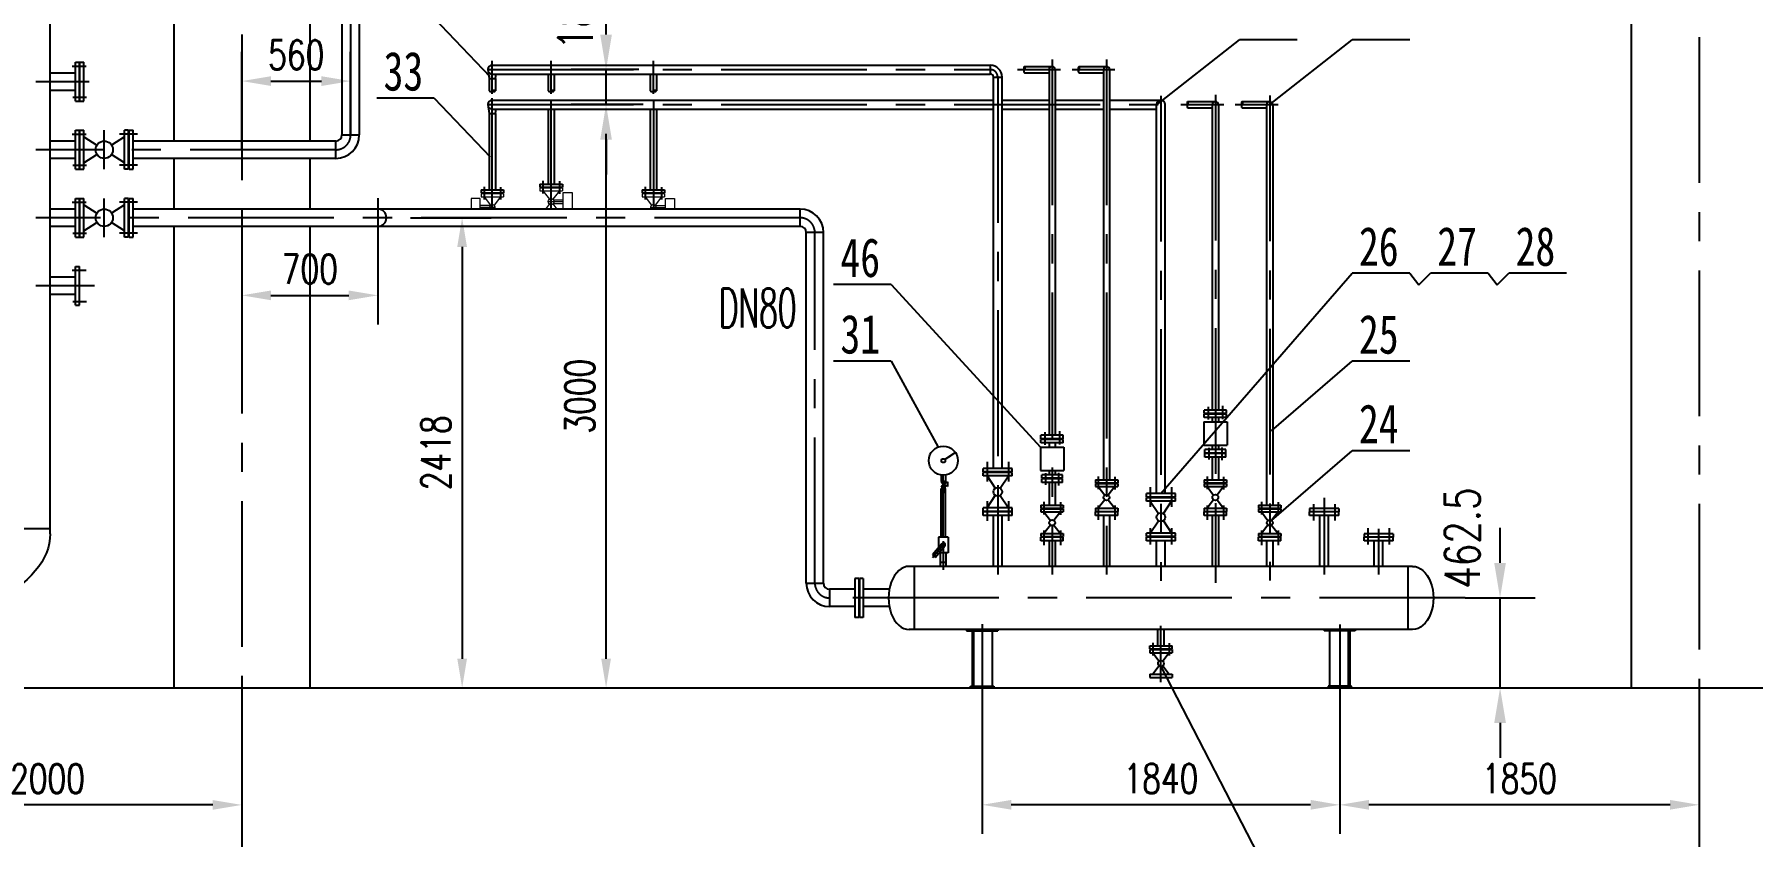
# Model space of a CAD drawing. Extents: x 20215 to 46016, y -49715 to -14074.
# Drawn here: x 27732 to 36575, y -44028 to -39902 of the extents above; entities that cross this region are included whole.
import ezdxf
from ezdxf.enums import TextEntityAlignment as Align

# ---------------------------------------------------------------- set-up
doc = ezdxf.new("R2010")
doc.units = 0
doc.header["$LTSCALE"] = 600
doc.header["$MEASUREMENT"] = 0
doc.header["$PDMODE"] = 32
doc.linetypes.add('ACAD_ISO04W100', pattern=[30, 24, -3, 0, -3])
doc.linetypes.add('CENTER', pattern=[2, 1.25, -0.25, 0.25, -0.25])
doc.layers.get('0').update_dxf_attribs({"linetype": 'CONTINUOUS'})
doc.layers.get('Defpoints').update_dxf_attribs({"linetype": 'CONTINUOUS'})
doc.layers.add('DIM', color=7, linetype='CONTINUOUS')
doc.layers.add('点划线', color=2, linetype='ACAD_ISO04W100', lineweight=18)
doc.layers.add('粗实线', color=1, linetype='CONTINUOUS', lineweight=30)
doc.styles.add('ACC', font='simplex', dxfattribs={"width": 0.75, "bigfont": 'hztxt'})
doc.styles.add('ST', font='txtx.shx', dxfattribs={"width": 0.7})
doc.styles.get("Standard").update_dxf_attribs({"font": '', "width": 0.75})
doc.styles.get('Standard').set_extended_font_data('FangSong_GB2312')
doc.dimstyles.new('STANDARD$0', dxfattribs={"dimtxt": 3.5, "dimasz": 3, "dimexe": 0.18, "dimexo": 0.0625, "dimgap": 0.09, "dimtad": 0, "dimdec": 4, "dimdsep": 46, "dimtxsty": 'ST', "dimcen": 0.09, "dimadec": 0, "dimazin": 0, "dimtfac": 1, "dimtdec": 3, "dimtofl": 0, "dimtmove": 2, "dimatfit": 3, "dimfxl": 1, "dimtvp": 1, "dimtolj": 1, "dimtzin": 0, "dimarcsym": 0})

# ---------------------------------------------------------------- blocks, each defined once
blk = doc.blocks.new('*D1')
at = {"layer": 'Defpoints', "color": 0}
for p in [(28800, -43263.3), (36300, -43263.3), (36300, -44463)]:
    blk.add_point(p, dxfattribs=at)
at = {"layer": 'DIM', "color": 0, "lineweight": -2}
for p, q in [((28800, -43263.3), (28800, -44613)), ((36300, -43263.3), (36300, -44613)), ((28950, -44463), (36150, -44463))]:
    blk.add_line(p, q, dxfattribs=at)
at = {"layer": 'DIM', "color": 0}
for points in [[(28950, -44438), (28950, -44488), (28800, -44463)], [(36150, -44438), (36150, -44488), (36300, -44463)]]:
    blk.add_solid(points, dxfattribs=at)
at = {"layer": 'DIM', "color": 0, "insert": (32550, -44328), "char_height": 150, "attachment_point": 5, "style": 'ACC'}
blk.add_mtext('\\A1;7500', dxfattribs=at)
blk = doc.blocks.new('*D2')
at = {"layer": 'Defpoints', "color": 0}
for p in [(26800, -42970.8), (28800, -43263.3), (26800, -43865.3)]:
    blk.add_point(p, dxfattribs=at)
at = {"layer": 'DIM', "color": 0, "lineweight": -2}
for p, q in [((26800, -42970.8), (26800, -44015.3)), ((28800, -43263.3), (28800, -44015.3)), ((28650, -43865.3), (26950, -43865.3))]:
    blk.add_line(p, q, dxfattribs=at)
at = {"layer": 'DIM', "color": 0}
for points in [[(26950, -43840.3), (26950, -43890.3), (26800, -43865.3)], [(28650, -43840.3), (28650, -43890.3), (28800, -43865.3)]]:
    blk.add_solid(points, dxfattribs=at)
at = {"layer": 'DIM', "color": 0, "insert": (27800, -43730.3), "char_height": 150, "attachment_point": 5, "style": 'ACC'}
blk.add_mtext('\\A1;2000', dxfattribs=at)
blk = doc.blocks.new('*D5')
at = {"layer": 'Defpoints', "color": 0}
for p in [(36300, -43263.3), (34450, -43338.7), (34450, -43864.9)]:
    blk.add_point(p, dxfattribs=at)
at = {"layer": 'DIM', "color": 0, "lineweight": -2}
for p, q in [((36300, -43263.3), (36300, -44014.9)), ((34450, -43338.7), (34450, -44014.9)), ((36150, -43864.9), (34600, -43864.9))]:
    blk.add_line(p, q, dxfattribs=at)
at = {"layer": 'DIM', "color": 0}
for points in [[(34600, -43839.9), (34600, -43889.9), (34450, -43864.9)], [(36150, -43839.9), (36150, -43889.9), (36300, -43864.9)]]:
    blk.add_solid(points, dxfattribs=at)
at = {"layer": 'DIM', "color": 0, "insert": (35375, -43729.9), "char_height": 150, "attachment_point": 5, "style": 'ACC'}
blk.add_mtext('\\A1;1850', dxfattribs=at)
blk = doc.blocks.new('*D6')
at = {"layer": 'Defpoints', "color": 0}
for p in [(29667.7, -40845.3), (29317.7, -43263.3), (29933.7, -43263.3)]:
    blk.add_point(p, dxfattribs=at)
at = {"layer": 'DIM', "color": 0, "lineweight": -2}
for p, q in [((29667.7, -40845.3), (30083.7, -40845.3)), ((29933.7, -40995.3), (29933.7, -43113.3)), ((29317.7, -43263.3), (30083.7, -43263.3))]:
    blk.add_line(p, q, dxfattribs=at)
at = {"layer": 'DIM', "color": 0}
for points in [[(29908.7, -40995.3), (29958.7, -40995.3), (29933.7, -40845.3)], [(29908.7, -43113.3), (29958.7, -43113.3), (29933.7, -43263.3)]]:
    blk.add_solid(points, dxfattribs=at)
at = {"layer": 'DIM', "color": 0, "insert": (29798.7, -42054.3), "char_height": 150, "attachment_point": 5, "rotation": 90, "style": 'ACC'}
blk.add_mtext('\\A1;2418', dxfattribs=at)
blk = doc.blocks.new('*D7')
at = {"layer": 'Defpoints', "color": 0}
for p in [(32610, -43341.6), (34450, -43338.7), (32610, -43864.9)]:
    blk.add_point(p, dxfattribs=at)
at = {"layer": 'DIM', "color": 0, "lineweight": -2}
for p, q in [((32610, -43341.6), (32610, -44014.9)), ((34450, -43338.7), (34450, -44014.9)), ((34300, -43864.9), (32760, -43864.9))]:
    blk.add_line(p, q, dxfattribs=at)
at = {"layer": 'DIM', "color": 0}
for points in [[(32760, -43839.9), (32760, -43889.9), (32610, -43864.9)], [(34300, -43839.9), (34300, -43889.9), (34450, -43864.9)]]:
    blk.add_solid(points, dxfattribs=at)
at = {"layer": 'DIM', "color": 0, "insert": (33530, -43729.9), "char_height": 150, "attachment_point": 5, "style": 'ACC'}
blk.add_mtext('\\A1;1840', dxfattribs=at)
blk = doc.blocks.new('*D11')
at = {"layer": 'Defpoints', "color": 0}
for p in [(30674.5, -40263.3), (30866.2, -40263.3), (29927.3, -43263.3)]:
    blk.add_point(p, dxfattribs=at)
at = {"layer": 'DIM', "color": 0, "lineweight": -2}
for p, q in [((30866.2, -40263.3), (30524.5, -40263.3)), ((30674.5, -43113.3), (30674.5, -40413.3)), ((29927.3, -43263.3), (30824.5, -43263.3))]:
    blk.add_line(p, q, dxfattribs=at)
at = {"layer": 'DIM', "color": 0}
for points in [[(30649.5, -40413.3), (30699.5, -40413.3), (30674.5, -40263.3)], [(30649.5, -43113.3), (30699.5, -43113.3), (30674.5, -43263.3)]]:
    blk.add_solid(points, dxfattribs=at)
at = {"layer": 'DIM', "color": 0, "insert": (30539.5, -41763.3), "char_height": 150, "attachment_point": 5, "rotation": 90, "style": 'ACC'}
blk.add_mtext('\\A1;3000', dxfattribs=at)
blk = doc.blocks.new('*D22')
at = {"layer": 'Defpoints', "color": 0}
for p in [(28800, -40889.8), (29500, -40963), (29500, -41244.4)]:
    blk.add_point(p, dxfattribs=at)
at = {"layer": 'DIM', "color": 0, "lineweight": -2}
for p, q in [((28800, -40889.8), (28800, -41394.4)), ((29500, -40963), (29500, -41394.4)), ((28950, -41244.4), (29350, -41244.4))]:
    blk.add_line(p, q, dxfattribs=at)
at = {"layer": 'DIM', "color": 0}
for points in [[(28950, -41219.4), (28950, -41269.4), (28800, -41244.4)], [(29350, -41219.4), (29350, -41269.4), (29500, -41244.4)]]:
    blk.add_solid(points, dxfattribs=at)
at = {"layer": 'DIM', "color": 0, "insert": (29150, -41109.4), "char_height": 150, "attachment_point": 5, "style": 'ACC'}
blk.add_mtext('\\A1;700', dxfattribs=at)
blk = doc.blocks.new('*D23')
at = {"layer": 'Defpoints', "color": 0}
for p in [(29360, -40142.3), (28800, -40495.3), (29360, -40419.3)]:
    blk.add_point(p, dxfattribs=at)
at = {"layer": 'DIM', "color": 0, "lineweight": -2}
for p, q in [((28800, -40495.3), (28800, -39992.3)), ((29360, -40419.3), (29360, -39992.3)), ((28950, -40142.3), (29210, -40142.3))]:
    blk.add_line(p, q, dxfattribs=at)
at = {"layer": 'DIM', "color": 0}
for points in [[(28950, -40117.3), (28950, -40167.3), (28800, -40142.3)], [(29210, -40117.3), (29210, -40167.3), (29360, -40142.3)]]:
    blk.add_solid(points, dxfattribs=at)
at = {"layer": 'DIM', "color": 0, "insert": (29080, -40007.3), "char_height": 150, "attachment_point": 5, "style": 'ACC'}
blk.add_mtext('\\A1;560', dxfattribs=at)

msp = doc.modelspace()

# ---------------------------------------------------------------- linework, layer by layer
at = {"lineweight": -2}
for p, q in [((29315.53458, -36253.32612), (29315.53458, -40419.32612)), ((29404.53458, -36253.32612), (29404.53458, -40419.32612)), ((27944.03458, -40245.32612), (27944.03458, -40045.32612)), ((27944.03458, -40045.32612), (27964.03458, -40045.32612)), ((27967.03458, -40045.32612), (27987.03458, -40045.32612)), ((27967.03458, -40245.32612), (27967.03458, -40045.32612)), ((27987.03458, -40245.32612), (27987.03458, -40045.32612)), ((30066.45738, -40083.32612), (30072.95738, -40128.32612)), ((30072.95738, -40128.32612), (30072.95738, -40193.19034)), ((30072.95738, -40128.32612), (30104.95738, -40128.32612)), ((30088.95738, -40060.82612), (32652.03458, -40060.82612)), ((30088.95738, -40105.82612), (32652.03458, -40105.82612)), ((30104.95738, -40128.32612), (30108.20738, -40105.82612)), ((30104.95738, -40128.32612), (30104.95738, -40193.19034)), ((30375.95738, -40105.82612), (30375.95738, -40193.19034)), ((30407.95738, -40105.82612), (30407.95738, -40193.19034)), ((30901.95738, -40105.82612), (30901.95738, -40193.19034)), ((30933.95738, -40105.82612), (30933.95738, -40193.19034)), ((32652.03458, -40060.82612), (32652.03458, -40105.82612)), ((32667.53458, -40121.32612), (32712.53458, -40121.32612)), ((32827.46857, -40067.32612), (32970.03458, -40067.32612)), ((32827.46857, -40099.32612), (32954.03458, -40099.32612)), ((33107.46857, -40067.32612), (33250.03458, -40067.32612)), ((33107.46857, -40099.32612), (33234.03458, -40099.32612)), ((27944.03458, -40245.32612), (27964.03458, -40245.32612)), ((27967.03458, -40245.32612), (27987.03458, -40245.32612)), ((30066.45738, -40263.32612), (30072.95738, -40308.32612)), ((30072.95738, -40308.32612), (30104.95738, -40308.32612)), ((30072.95738, -40308.32612), (30072.95738, -40701.82612)), ((30088.95738, -40240.82612), (32667.53458, -40240.82612)), ((30088.95738, -40285.82612), (32667.53458, -40285.82612)), ((30104.95738, -40308.32612), (30108.20738, -40285.82612)), ((30104.95738, -40308.32612), (30104.95738, -40701.82612)), ((30375.95738, -40285.82612), (30375.95738, -40671.82612)), ((30407.95738, -40285.82612), (30407.95738, -40671.82612)), ((30901.95738, -40285.82612), (30901.95738, -40701.82612)), ((30933.95738, -40285.82612), (30933.95738, -40701.82612)), ((32712.53458, -40240.82612), (32954.03458, -40240.82612)), ((32712.53458, -40285.82612), (32954.03458, -40285.82612)), ((32986.03458, -40240.82612), (33234.03458, -40240.82612)), ((32986.03458, -40285.82612), (33234.03458, -40285.82612)), ((33266.03458, -40240.82612), (33530.03458, -40240.82612)), ((33266.03458, -40285.82612), (33507.53458, -40285.82612)), ((33667.46857, -40247.32612), (33810.03458, -40247.32612)), ((33667.46857, -40279.32612), (33794.03458, -40279.32612)), ((33947.46857, -40247.32612), (34090.03458, -40247.32612)), ((33947.46857, -40279.32612), (34074.03458, -40279.32612)), ((27944.03458, -40395.32612), (27964.03458, -40395.32612)), ((27944.03458, -40595.32612), (27944.03458, -40395.32612)), ((27967.03458, -40595.32612), (27967.03458, -40395.32612)), ((27967.03458, -40395.32612), (27987.03458, -40395.32612)), ((27987.03458, -40595.32612), (27987.03458, -40395.32612)), ((28217.03458, -40395.32612), (28197.03458, -40395.32612)), ((28197.03458, -40595.32612), (28197.03458, -40395.32612)), ((28217.03458, -40595.32612), (28217.03458, -40395.32612)), ((28220.03458, -40595.32612), (28220.03458, -40395.32612)), ((28220.03458, -40395.32612), (28240.03458, -40395.32612)), ((28240.03458, -40595.32612), (28240.03458, -40395.32612)), ((27987.03458, -40428.12612), (28054.5535, -40471.33823)), ((28197.03458, -40428.12612), (28129.51566, -40471.33823)), ((29284.03458, -40539.82612), (29284.03458, -40450.82612)), ((29315.53458, -40419.32612), (29404.53458, -40419.32612)), ((27987.03458, -40562.52612), (28054.5535, -40519.31401)), ((28197.03458, -40562.52612), (28129.51566, -40519.31401)), ((27944.03458, -40595.32612), (27964.03458, -40595.32612)), ((27967.03458, -40595.32612), (27987.03458, -40595.32612)), ((28217.03458, -40595.32612), (28197.03458, -40595.32612)), ((28220.03458, -40595.32612), (28240.03458, -40595.32612)), ((30334.45738, -40671.82612), (30334.45738, -40687.82612)), ((30334.45738, -40671.82612), (30449.45738, -40671.82612)), ((30449.45738, -40671.82612), (30449.45738, -40687.82612)), ((27944.03458, -40945.32612), (27944.03458, -40745.32612)), ((27944.03458, -40745.32612), (27964.03458, -40745.32612)), ((27967.03458, -40745.32612), (27987.03458, -40745.32612)), ((27967.03458, -40945.32612), (27967.03458, -40745.32612)), ((27987.03458, -40945.32612), (27987.03458, -40745.32612)), ((28197.03458, -40945.32612), (28197.03458, -40745.32612)), ((28217.03458, -40745.32612), (28197.03458, -40745.32612)), ((28217.03458, -40945.32612), (28217.03458, -40745.32612)), ((28220.03458, -40745.32612), (28240.03458, -40745.32612)), ((28220.03458, -40945.32612), (28220.03458, -40745.32612)), ((28240.03458, -40945.32612), (28240.03458, -40745.32612)), ((30031.45738, -40701.82612), (30146.45738, -40701.82612)), ((30031.45738, -40701.82612), (30031.45738, -40717.82612)), ((30031.45738, -40717.82612), (30146.45738, -40717.82612)), ((30146.45738, -40701.82612), (30146.45738, -40717.82612)), ((30334.45738, -40687.82612), (30449.45738, -40687.82612)), ((30860.45738, -40701.82612), (30975.45738, -40701.82612)), ((30860.45738, -40701.82612), (30860.45738, -40717.82612)), ((30860.45738, -40717.82612), (30975.45738, -40717.82612)), ((30975.45738, -40701.82612), (30975.45738, -40717.82612)), ((27987.03458, -40778.12612), (28054.5535, -40821.33823)), ((28197.03458, -40778.12612), (28129.51566, -40821.33823)), ((31673.03458, -40889.82612), (31673.03458, -40800.82612)), ((27987.03458, -40912.52612), (28054.5535, -40869.31401)), ((28197.03458, -40912.52612), (28129.51566, -40869.31401)), ((31704.53458, -42724.82612), (31704.53458, -40921.32612)), ((31793.53458, -40921.32612), (31704.53458, -40921.32612)), ((31793.53458, -42724.82612), (31793.53458, -40921.32612)), ((27944.03458, -40945.32612), (27964.03458, -40945.32612)), ((27967.03458, -40945.32612), (27987.03458, -40945.32612)), ((28217.03458, -40945.32612), (28197.03458, -40945.32612)), ((28220.03458, -40945.32612), (28240.03458, -40945.32612)), ((27944.03458, -41295.32612), (27944.03458, -41095.32612)), ((27944.03458, -41095.32612), (27964.03458, -41095.32612)), ((27944.03458, -41295.32612), (27964.03458, -41295.32612)), ((33192.53458, -42193.32612), (33307.53458, -42193.32612)), ((33192.53458, -42193.32612), (33192.53458, -42209.32612)), ((33192.53458, -42209.32612), (33307.53458, -42209.32612)), ((33192.53458, -42212.32612), (33307.53458, -42212.32612)), ((33192.53458, -42212.32612), (33192.53458, -42228.32612)), ((33192.53458, -42212.32612), (33307.53458, -42212.32612)), ((33192.53458, -42228.32612), (33307.53458, -42228.32612)), ((33207.53458, -42228.32612), (33240.90302, -42271.90138)), ((33292.53458, -42228.32612), (33259.16614, -42271.90138)), ((33307.53458, -42193.32612), (33307.53458, -42209.32612)), ((33307.53458, -42212.32612), (33307.53458, -42228.32612)), ((33752.53458, -42193.32612), (33867.53458, -42193.32612)), ((33752.53458, -42193.32612), (33752.53458, -42209.32612)), ((33752.53458, -42209.32612), (33867.53458, -42209.32612)), ((33752.53458, -42212.32612), (33867.53458, -42212.32612)), ((33752.53458, -42212.32612), (33752.53458, -42228.32612)), ((33752.53458, -42212.32612), (33867.53458, -42212.32612)), ((33752.53458, -42228.32612), (33867.53458, -42228.32612)), ((33767.53458, -42228.32612), (33800.90302, -42271.90138)), ((33852.53458, -42228.32612), (33819.16614, -42271.90138)), ((33867.53458, -42193.32612), (33867.53458, -42209.32612)), ((33867.53458, -42212.32612), (33867.53458, -42228.32612)), ((32912.53458, -42323.32612), (32912.53458, -42339.32612)), ((32912.53458, -42323.32612), (33027.53458, -42323.32612)), ((32912.53458, -42339.32612), (33027.53458, -42339.32612)), ((32912.53458, -42342.32612), (33027.53458, -42342.32612)), ((32912.53458, -42342.32612), (32912.53458, -42358.32612)), ((32912.53458, -42342.32612), (33027.53458, -42342.32612)), ((33027.53458, -42323.32612), (33027.53458, -42339.32612)), ((33027.53458, -42342.32612), (33027.53458, -42358.32612)), ((33192.53458, -42339.32612), (33192.53458, -42355.32612)), ((33192.53458, -42339.32612), (33307.53458, -42339.32612)), ((33192.53458, -42355.32612), (33307.53458, -42355.32612)), ((33240.90302, -42295.75086), (33207.53458, -42339.32612)), ((33259.16614, -42295.75086), (33292.53458, -42339.32612)), ((33307.53458, -42339.32612), (33307.53458, -42355.32612)), ((33752.53458, -42339.32612), (33752.53458, -42355.32612)), ((33752.53458, -42339.32612), (33867.53458, -42339.32612)), ((33752.53458, -42355.32612), (33867.53458, -42355.32612)), ((33800.90302, -42295.75086), (33767.53458, -42339.32612)), ((33819.16614, -42295.75086), (33852.53458, -42339.32612)), ((33867.53458, -42339.32612), (33867.53458, -42355.32612)), ((34032.53458, -42323.32612), (34032.53458, -42339.32612)), ((34032.53458, -42323.32612), (34147.53458, -42323.32612)), ((34032.53458, -42339.32612), (34147.53458, -42339.32612)), ((34032.53458, -42342.32612), (34147.53458, -42342.32612)), ((34032.53458, -42342.32612), (34032.53458, -42358.32612)), ((34032.53458, -42342.32612), (34147.53458, -42342.32612)), ((34147.53458, -42323.32612), (34147.53458, -42339.32612)), ((34147.53458, -42342.32612), (34147.53458, -42358.32612)), ((32912.53458, -42358.32612), (33027.53458, -42358.32612)), ((32927.53458, -42358.32612), (32960.90302, -42401.90138)), ((32960.90302, -42425.75086), (32927.53458, -42469.32612)), ((33012.53458, -42358.32612), (32979.16614, -42401.90138)), ((32979.16614, -42425.75086), (33012.53458, -42469.32612)), ((34032.53458, -42358.32612), (34147.53458, -42358.32612)), ((34047.53458, -42358.32612), (34080.90302, -42401.90138)), ((34080.90302, -42425.75086), (34047.53458, -42469.32612)), ((34132.53458, -42358.32612), (34099.16614, -42401.90138)), ((34099.16614, -42425.75086), (34132.53458, -42469.32612)), ((32912.53458, -42469.32612), (33027.53458, -42469.32612)), ((32912.53458, -42469.32612), (32912.53458, -42485.32612)), ((32912.53458, -42485.32612), (33027.53458, -42485.32612)), ((33027.53458, -42469.32612), (33027.53458, -42485.32612)), ((34032.53458, -42469.32612), (34147.53458, -42469.32612)), ((34032.53458, -42469.32612), (34032.53458, -42485.32612)), ((34032.53458, -42485.32612), (34147.53458, -42485.32612)), ((34147.53458, -42469.32612), (34147.53458, -42485.32612)), ((31704.53458, -42724.82612), (31793.53458, -42724.82612)), ((31825.03458, -42756.32612), (31825.03458, -42845.32612)), ((33472.53458, -43063.32612), (33472.53458, -43047.32612)), ((33472.53458, -43047.32612), (33587.53458, -43047.32612)), ((33472.53458, -43063.32612), (33587.53458, -43063.32612)), ((33587.53458, -43063.32612), (33587.53458, -43047.32612)), ((33472.53458, -43066.32612), (33587.53458, -43066.32612)), ((33472.53458, -43066.32612), (33472.53458, -43082.32612)), ((33472.53458, -43066.32612), (33587.53458, -43066.32612)), ((33472.53458, -43082.32612), (33587.53458, -43082.32612)), ((33487.53458, -43082.32612), (33520.90302, -43125.90138)), ((33520.90302, -43149.75086), (33487.53458, -43193.32612)), ((33572.53458, -43082.32612), (33539.16614, -43125.90138)), ((33539.16614, -43149.75086), (33572.53458, -43193.32612)), ((33587.53458, -43066.32612), (33587.53458, -43082.32612)), ((33472.53458, -43193.32612), (33472.53458, -43209.32612)), ((33472.53458, -43193.32612), (33587.53458, -43193.32612)), ((33472.53458, -43209.32612), (33587.53458, -43209.32612)), ((33587.53458, -43193.32612), (33587.53458, -43209.32612))]:
    msp.add_line(p, q, dxfattribs=at)
for centre, radius in [((28092.03458, -40495.32612), 44.5), ((28092.03458, -40845.32612), 44.5), ((33250.03458, -42283.82612), 15.01948), ((33810.03458, -42283.82612), 15.01948), ((32970.03458, -42413.82612), 15.01948), ((34090.03458, -42413.82612), 15.01948), ((33530.03458, -43137.82612), 15.01948)]:
    msp.add_circle(centre, radius, dxfattribs=at)
for centre, radius, start, end in [((30088.95738, -40083.32612), 22.5, 90, 270), ((32652.03458, -40121.32612), 60.5, 0, 90), ((32652.03458, -40121.32612), 15.5, 0, 90), ((32835.46857, -40075.32612), 11.31371, 135, 225), ((32835.46857, -40091.32612), 11.31371, 135, 225), ((32819.46857, -40075.32612), 11.31371, 315, 45), ((32970.03458, -40083.32612), 16, 0, 180), ((33115.46857, -40075.32612), 11.31371, 135, 225), ((33115.46857, -40091.32612), 11.31371, 135, 225), ((33099.46857, -40075.32612), 11.31371, 315, 45), ((33250.03458, -40083.32612), 16, 0, 180), ((33250.03458, -40083.32612), 16, 0, 180), ((30080.95738, -40185.19034), 11.31371, 225, 315), ((30096.95738, -40201.19034), 11.31371, 45, 135), ((30096.95738, -40185.19034), 11.31371, 225, 315), ((30383.95738, -40185.19034), 11.31371, 225, 315), ((30399.95738, -40201.19034), 11.31371, 45, 135), ((30399.95738, -40185.19034), 11.31371, 225, 315), ((30909.95738, -40185.19034), 11.31371, 225, 315), ((30925.95738, -40201.19034), 11.31371, 45, 135), ((30925.95738, -40185.19034), 11.31371, 225, 315), ((30088.95738, -40263.32612), 22.5, 90, 270), ((33675.46857, -40255.32612), 11.31371, 135, 225), ((33675.46857, -40271.32612), 11.31371, 135, 225), ((33659.46857, -40255.32612), 11.31371, 315, 45), ((33810.03458, -40263.32612), 16, 0, 180), ((33955.46857, -40255.32612), 11.31371, 135, 225), ((33955.46857, -40271.32612), 11.31371, 135, 225), ((33939.46857, -40255.32612), 11.31371, 315, 45), ((34090.03458, -40263.32612), 16, 0, 180), ((34090.03458, -40263.32612), 16, 0, 180), ((29284.03458, -40419.32612), 31.5, 270, 0), ((29284.03458, -40419.32612), 120.5, 270, 0), ((31673.03458, -40921.32612), 120.5, 0, 90), ((31825.03458, -42724.82612), 120.5, 180, 270), ((31825.03458, -42724.82612), 31.5, 180, 270)]:
    msp.add_arc(centre, radius, start, end, dxfattribs=at)
at = {"layer": 'DIM', "color": 4}
for p, q in [((28450.03458, -21902.27541), (28450.03458, -40450.82612)), ((29150.03458, -21902.27541), (29150.03458, -40450.82612)), ((35950.03458, -21916.27541), (35950.03458, -43263.32612)), ((28450.03458, -40539.82612), (28450.03458, -40800.82612)), ((29150.03458, -40539.82612), (29150.03458, -40800.82612)), ((28450.03458, -40889.82612), (28450.03458, -43263.32612)), ((29150.03458, -40889.82612), (29150.03458, -43263.32612)), ((20950.03458, -43263.32612), (45336.03458, -43263.32612))]:
    msp.add_line(p, q, dxfattribs=at)
at = {"layer": 'DIM', "color": 2, "linetype": 'CENTER'}
for p, q in [((28800.03458, -21902.27541), (28800.03458, -44763.32612)), ((36300.03458, -21916.27541), (36300.03458, -44763.32612)), ((29360.03458, -36224.82612), (29360.03458, -40419.32612)), ((30917.95738, -40247.32612), (30917.95738, -40800.82612)), ((28092.03458, -40595.32612), (28092.03458, -40395.32612)), ((29284.03458, -40495.32612), (27739.39952, -40495.32612)), ((28263.18635, -40415.32612), (28170.47456, -40415.32612)), ((28263.18635, -40575.32612), (28170.47456, -40575.32612)), ((30349.45738, -40655.45907), (30349.45738, -40720.54788)), ((30434.45738, -40657.12809), (30434.45738, -40721.38229)), ((28092.03458, -40945.32612), (28092.03458, -40745.32612)), ((29500.03458, -40745.24806), (29500.03458, -40963.01114)), ((30046.45738, -40685.45907), (30046.45738, -40750.54789)), ((30131.45738, -40687.12809), (30131.45738, -40751.38229)), ((30875.45738, -40685.45907), (30875.45738, -40750.54788)), ((30960.45738, -40687.12809), (30960.45738, -40751.38229)), ((31673.03458, -40845.32612), (27739.39952, -40845.32612)), ((28263.18635, -40765.32612), (28170.47456, -40765.32612)), ((28263.18635, -40925.32612), (28170.47456, -40925.32612)), ((33207.53458, -42176.95907), (33207.53458, -42242.04788)), ((33292.53458, -42178.62809), (33292.53458, -42242.88229)), ((33767.53458, -42176.95907), (33767.53458, -42242.04788)), ((33852.53458, -42178.62809), (33852.53458, -42242.88229)), ((32927.53458, -42306.95907), (32927.53458, -42372.04788)), ((33012.53458, -42308.62809), (33012.53458, -42372.88229)), ((34047.53458, -42306.95907), (34047.53458, -42372.04788)), ((34132.53458, -42308.62809), (34132.53458, -42372.88229)), ((33487.53458, -43030.95907), (33487.53458, -43096.04788)), ((33572.53458, -43032.62809), (33572.53458, -43096.88229))]:
    msp.add_line(p, q, dxfattribs=at)
at = {"layer": 'DIM'}
for p, q in [((30674.50057, -39903.32612), (30674.50057, -39723.32612)), ((29787.55618, -39816.22851), (30075.54878, -40119.1688)), ((33510.83929, -40263.32612), (33934.36828, -39929.6438)), ((34231.00961, -39929.6438), (33934.36828, -39929.6438)), ((34090.03458, -40263.32612), (34513.56358, -39929.6438)), ((34810.2049, -39929.6438), (34513.56358, -39929.6438)), ((30843.71762, -40083.32612), (30494.50057, -40083.32612)), ((30674.50057, -40263.32612), (30674.50057, -40083.32612)), ((29790.62098, -40229.66768), (29493.97965, -40229.66768)), ((29790.62098, -40229.66768), (30078.61358, -40532.60797)), ((30850.21762, -40263.32612), (30494.50057, -40263.32612)), ((30674.50057, -40443.32612), (30674.50057, -40623.32612)), ((32141.69699, -41188.54127), (31845.05566, -41188.54127)), ((32141.69699, -41188.54127), (32910.03458, -42025.32612)), ((33530.03458, -42264.32612), (34513.56358, -41131.00898)), ((34810.2049, -41131.00898), (34513.56358, -41131.00898)), ((34810.2049, -41131.00898), (34856.49148, -41190.95601)), ((34856.49148, -41190.95601), (34916.61263, -41131.00898)), ((35213.25396, -41131.00898), (34916.61263, -41131.00898)), ((35213.25396, -41131.00898), (35259.54054, -41190.95601)), ((35259.54054, -41190.95601), (35319.66169, -41131.00898)), ((35616.30302, -41131.00898), (35319.66169, -41131.00898)), ((32141.69699, -41582.40097), (31845.05566, -41582.40097)), ((32141.69699, -41582.40097), (32383.14732, -42024.56216)), ((34099.16614, -41941.68442), (34513.56358, -41583.15194)), ((34810.2049, -41583.15194), (34513.56358, -41583.15194)), ((34099.16614, -42401.90138), (34513.56358, -42043.3689)), ((34810.2049, -42043.3689), (34513.56358, -42043.3689)), ((35275.25766, -42620.82612), (35275.25766, -42440.82612)), ((33530.03458, -42680.47493), (33530.03458, -42713.18654)), ((33810.03458, -42680.47493), (33810.03458, -42722.62445)), ((34090.03458, -42680.47493), (34090.03458, -42710.83553)), ((35095.24892, -42800.82612), (35455.25766, -42800.82612)), ((35275.25766, -43263.32612), (35275.25766, -42800.82612)), ((33530.03458, -43152.8456), (34110.51452, -44278.14438)), ((28800.03458, -43263.32612), (28800.03458, -44643.02273)), ((34510.03458, -43263.32612), (35455.25766, -43263.32612)), ((36300.03458, -43263.32612), (36300.03458, -44643.02273)), ((35275.25766, -43443.32612), (35275.25766, -43623.32612)), ((34270.03458, -43864.90835), (32790.03458, -43864.90835))]:
    msp.add_line(p, q, dxfattribs=at)
at = {"layer": 'DIM', "color": 2, "linetype": 'CENTER', "lineweight": -2}
for p, q in [((30088.95738, -40207.93052), (30088.95738, -40037.96139)), ((30391.95738, -40207.93052), (30391.95738, -40037.96139)), ((30917.95738, -40207.93052), (30917.95738, -40037.96139)), ((32970.03458, -40030.34758), (32970.03458, -42680.47493)), ((33250.03458, -40030.34758), (33250.03458, -42680.47493)), ((27927.50985, -40065.32612), (27998.20239, -40065.32612)), ((30066.45738, -40083.32612), (32652.03458, -40083.32612)), ((32690.03458, -40121.32612), (32690.03458, -42680.47493)), ((32792.33783, -40083.32612), (33012.94931, -40083.32612)), ((33072.33783, -40083.32612), (33292.94931, -40083.32612)), ((27930.33753, -40225.32612), (28001.03006, -40225.32612)), ((30088.95738, -40800.82612), (30088.95738, -40230.8897)), ((33530.03458, -40217.56638), (33530.03458, -42680.47493)), ((33810.03458, -40212.52935), (33810.03458, -42680.47493)), ((34090.03458, -40215.86243), (34090.03458, -42680.47493)), ((30066.45738, -40263.32612), (33570.68134, -40263.32612)), ((30391.95738, -40800.82612), (30391.95738, -40247.32612)), ((33632.33783, -40263.32612), (33852.94931, -40263.32612)), ((33912.33783, -40263.32612), (34132.94931, -40263.32612)), ((27927.50985, -40415.32612), (27998.20239, -40415.32612)), ((27930.33753, -40575.32612), (28001.03006, -40575.32612)), ((27927.50985, -40765.32612), (27998.20239, -40765.32612)), ((27930.33753, -40925.32612), (28001.03006, -40925.32612)), ((31749.03458, -42724.82612), (31749.03458, -40921.32612)), ((27927.50985, -41115.32612), (27998.20239, -41115.32612)), ((27930.33753, -41275.32612), (28001.03006, -41275.32612)), ((33772.53458, -41817.49124), (33772.53458, -41883.37564)), ((33847.53458, -41813.22758), (33847.53458, -41881.59865)), ((32932.53458, -41947.49124), (32932.53458, -42013.37564)), ((33007.53458, -41943.22758), (33007.53458, -42011.59865)), ((33776.30011, -42029.0898), (33776.30011, -42088.94358)), ((33843.46606, -42026.42426), (33843.46606, -42091.78604)), ((32410.03458, -42488.32612), (32410.03458, -42169.57551)), ((32635.03458, -42100.22726), (32635.03458, -42201.8636)), ((32745.03458, -42100.22726), (32745.03458, -42201.8636)), ((32936.30011, -42159.0898), (32936.30011, -42218.94358)), ((33003.46606, -42156.42426), (33003.46606, -42221.78604)), ((33475.03458, -42230.22726), (33475.03458, -42331.8636)), ((33585.03458, -42230.22726), (33585.03458, -42331.8636)), ((32635.03458, -42303.22726), (32635.03458, -42404.8636)), ((32745.03458, -42303.22726), (32745.03458, -42404.8636)), ((33207.53458, -42324.62985), (33207.53458, -42398.63134)), ((33292.53458, -42324.62985), (33292.53458, -42398.63134)), ((33767.53458, -42324.62985), (33767.53458, -42398.63134)), ((33852.53458, -42324.62985), (33852.53458, -42398.63134)), ((34315.03458, -42318.36492), (34315.03458, -42401.81217)), ((34370.03458, -42285.90027), (34370.03458, -42680.47493)), ((34425.03458, -42318.36492), (34425.03458, -42401.81217)), ((33475.03458, -42441.62257), (33475.03458, -42525.06982)), ((33585.03458, -42441.62257), (33585.03458, -42525.06982)), ((34595.03458, -42441.62257), (34595.03458, -42525.06982)), ((34705.03458, -42441.62257), (34705.03458, -42525.06982)), ((32419.67639, -42516.83545), (32354.81219, -42594.1376)), ((32410.03458, -42508.32612), (32410.03458, -42656.53272)), ((32927.53458, -42454.62985), (32927.53458, -42528.63134)), ((33012.53458, -42454.62985), (33012.53458, -42528.63134)), ((34047.53458, -42454.62985), (34047.53458, -42528.63134)), ((34132.53458, -42454.62985), (34132.53458, -42528.63134)), ((34650.03458, -42445.9617), (34650.03458, -42680.47493)), ((35095.24892, -42800.82612), (31825.03458, -42800.82612)), ((32610.03458, -42936.32143), (32610.03458, -43341.60986)), ((33530.03458, -43233.71157), (33530.03458, -42945.11952)), ((34450.03458, -42937.1638), (34450.03458, -43338.73165))]:
    msp.add_line(p, q, dxfattribs=at)
at = {"layer": 'DIM', "lineweight": 15}
for p, q in [((30027.14253, -40745.84517), (29980.9955, -40745.84517)), ((29980.9955, -40745.84517), (29980.9955, -40800.82612)), ((30027.14253, -40800.82612), (30027.14253, -40745.84517)), ((30031.45738, -40720.82612), (30146.45738, -40720.82612)), ((30031.45738, -40720.82612), (30031.45738, -40736.82612)), ((30031.45738, -40720.82612), (30146.45738, -40720.82612)), ((30031.45738, -40736.82612), (30146.45738, -40736.82612)), ((30046.45738, -40736.82612), (30079.82582, -40780.40138)), ((30131.45738, -40736.82612), (30098.08894, -40780.40138)), ((30146.45738, -40720.82612), (30146.45738, -40736.82612)), ((30334.45738, -40690.82612), (30449.45738, -40690.82612)), ((30334.45738, -40690.82612), (30334.45738, -40706.82612)), ((30334.45738, -40690.82612), (30449.45738, -40690.82612)), ((30334.45738, -40706.82612), (30449.45738, -40706.82612)), ((30349.45738, -40706.82612), (30382.82582, -40750.40138)), ((30376.9379, -40762.32612), (30453.77223, -40762.32612)), ((30434.45738, -40706.82612), (30401.08894, -40750.40138)), ((30403.16384, -40752.32612), (30453.77223, -40752.32612)), ((30449.45738, -40690.82612), (30449.45738, -40706.82612)), ((30453.77223, -40715.84517), (30499.91925, -40715.84517)), ((30453.77223, -40800.82612), (30453.77223, -40715.84517)), ((30499.91925, -40715.84517), (30499.91925, -40800.82612)), ((30860.45738, -40720.82612), (30975.45738, -40720.82612)), ((30860.45738, -40720.82612), (30860.45738, -40736.82612)), ((30860.45738, -40720.82612), (30975.45738, -40720.82612)), ((30860.45738, -40736.82612), (30975.45738, -40736.82612)), ((30875.45738, -40736.82612), (30908.82582, -40780.40138)), ((30960.45738, -40736.82612), (30927.08894, -40780.40138)), ((30975.45738, -40720.82612), (30975.45738, -40736.82612)), ((30979.77223, -40800.82612), (30979.77223, -40745.84517)), ((30979.77223, -40745.84517), (31025.91925, -40745.84517)), ((31025.91925, -40745.84517), (31025.91925, -40800.82612)), ((30077.75092, -40782.32612), (30027.14253, -40782.32612)), ((30103.97686, -40792.32612), (30027.14253, -40792.32612)), ((30382.82582, -40774.25086), (30362.4754, -40800.82612)), ((30401.08894, -40774.25086), (30421.43936, -40800.82612)), ((30403.16384, -40772.32612), (30453.77223, -40772.32612)), ((30902.9379, -40792.32612), (30979.77223, -40792.32612)), ((30929.16384, -40782.32612), (30979.77223, -40782.32612))]:
    msp.add_line(p, q, dxfattribs=at)
msp.add_circle((30391.95738, -40762.32612), 15.01948, dxfattribs=at)
at = {"layer": 'DIM', "color": 2, "linetype": 'CENTER'}
msp.add_arc((32652.03458, -40121.32612), 38, 0, 90, dxfattribs=at)
at = {"layer": 'DIM', "color": 2, "linetype": 'CENTER', "lineweight": -2}
for centre, start, end in [((29284.03458, -40419.32612), 270, 0), ((31673.03458, -40921.32612), 0, 90), ((31825.03458, -42724.82612), 180, 270)]:
    msp.add_arc(centre, 76, start, end, dxfattribs=at)
at = {"layer": 'DIM', "lineweight": 15}
for centre, start, end in [((30088.95738, -40792.32612), 325.53298948, 214.46701052), ((30917.95738, -40792.32612), 325.532987543, 214.467012457)]:
    msp.add_arc(centre, 15.01948, start, end, dxfattribs=at)
at = {"layer": 'DIM'}
for points in [[(30644.50057, -39903.32612), (30704.50057, -39903.32612), (30674.50057, -40083.32612)], [(30644.50057, -40443.32612), (30704.50057, -40443.32612), (30674.50057, -40263.32612)], [(35245.25766, -42620.82612), (35305.25766, -42620.82612), (35275.25766, -42800.82612)], [(35245.25766, -43443.32612), (35305.25766, -43443.32612), (35275.25766, -43263.32612)]]:
    msp.add_solid(points, dxfattribs=at)
at = {"layer": '点划线', "lineweight": -2}
for p, q in [((28014.03458, -40145.32612), (27739.39952, -40145.32612)), ((28041.3781, -41195.32612), (27739.39952, -41195.32612))]:
    msp.add_line(p, q, dxfattribs=at)
at = {"layer": '粗实线', "lineweight": -2}
for p, q in [((27814.03458, -42470.81172), (27814.03458, -38362.81172)), ((27964.03458, -40245.32612), (27964.03458, -40045.32612)), ((27944.03458, -40100.82612), (27814.03458, -40100.82612)), ((32667.53458, -42134.32612), (32667.53458, -40121.32612)), ((32712.53458, -42134.32612), (32712.53458, -40121.32612)), ((32954.03458, -40083.32612), (32954.03458, -41964.32612)), ((32986.03458, -40083.32612), (32986.03458, -41964.32612)), ((33234.03458, -40083.32612), (33234.03458, -42193.32612)), ((33266.03458, -40083.32612), (33266.03458, -42193.32612)), ((27944.03458, -40189.82612), (27814.03458, -40189.82612)), ((33507.53458, -42264.32612), (33507.53458, -40263.32612)), ((33552.53458, -42264.32612), (33552.53458, -40263.32604)), ((33794.03458, -40263.32612), (33794.03458, -41834.32612)), ((33826.03458, -40263.32612), (33826.03458, -41834.32612)), ((34074.03458, -40263.32612), (34074.03458, -42323.32612)), ((34106.03458, -40263.32612), (34106.03458, -42323.32612)), ((27964.03458, -40595.32612), (27964.03458, -40395.32612)), ((27944.03458, -40450.82612), (27814.03458, -40450.82612)), ((29284.03458, -40450.82612), (28240.03458, -40450.82612)), ((27944.03458, -40539.82612), (27814.03458, -40539.82612)), ((29284.03458, -40539.82612), (28240.03458, -40539.82612)), ((27964.03458, -40945.32612), (27964.03458, -40745.32612)), ((27944.03458, -40800.82612), (27814.03458, -40800.82612)), ((31673.03458, -40800.82612), (28240.03458, -40800.82612)), ((27944.03458, -40889.82612), (27814.03458, -40889.82612)), ((31673.03458, -40889.82612), (28240.03458, -40889.82612)), ((27964.03458, -41295.32612), (27964.03458, -41095.32612)), ((27944.03458, -41150.82612), (27814.03458, -41150.82612)), ((27944.03458, -41239.82612), (27814.03458, -41239.82612)), ((33750.03458, -41895.32612), (33870.03458, -41895.32612)), ((33750.03458, -41895.32612), (33750.03458, -42015.32612)), ((33752.53458, -41852.32612), (33752.53458, -41834.32612)), ((33867.53458, -41834.32612), (33752.53458, -41834.32612)), ((33867.53458, -41852.32612), (33752.53458, -41852.32612)), ((33867.53458, -41852.32612), (33752.53458, -41852.32612)), ((33867.53458, -41855.32612), (33752.53458, -41855.32612)), ((33752.53458, -41873.32612), (33752.53458, -41855.32612)), ((33867.53458, -41873.32612), (33752.53458, -41873.32612)), ((33794.03458, -41873.32612), (33794.03458, -41895.32612)), ((33826.03458, -41873.32612), (33826.03458, -41895.32612)), ((33867.53458, -41852.32612), (33867.53458, -41834.32612)), ((33867.53458, -41873.32612), (33867.53458, -41855.32612)), ((33870.03458, -41895.32612), (33870.03458, -42015.32612)), ((33027.53458, -41964.32612), (32912.53458, -41964.32612)), ((32912.53458, -41982.32612), (32912.53458, -41964.32612)), ((33027.53458, -41982.32612), (32912.53458, -41982.32612)), ((33027.53458, -41982.32612), (32912.53458, -41982.32612)), ((32912.53458, -42003.32612), (32912.53458, -41985.32612)), ((33027.53458, -41985.32612), (32912.53458, -41985.32612)), ((33027.53458, -41982.32612), (33027.53458, -41964.32612)), ((33027.53458, -42003.32612), (33027.53458, -41985.32612)), ((32910.03458, -42025.32612), (32910.03458, -42145.32612)), ((32910.03458, -42025.32612), (33030.03458, -42025.32612)), ((33027.53458, -42003.32612), (32912.53458, -42003.32612)), ((32954.03458, -42003.32612), (32954.03458, -42025.32612)), ((32954.03458, -42003.32612), (32954.03458, -42025.32612)), ((32986.03458, -42003.32612), (32986.03458, -42025.32612)), ((32986.03458, -42003.32612), (32986.03458, -42025.32612)), ((33030.03458, -42025.32612), (33030.03458, -42145.32612)), ((33750.03458, -42015.32612), (33870.03458, -42015.32612)), ((33863.46606, -42037.32612), (33756.30011, -42037.32612)), ((33756.30011, -42055.32612), (33756.30011, -42037.32612)), ((33863.46606, -42055.32612), (33756.30011, -42055.32612)), ((33863.46606, -42055.32612), (33756.30011, -42055.32612)), ((33756.30011, -42076.32612), (33756.30011, -42058.32612)), ((33863.46606, -42058.32612), (33756.30011, -42058.32612)), ((33863.46606, -42076.32612), (33756.30011, -42076.32612)), ((33794.03458, -42015.32612), (33794.03458, -42037.32612)), ((33794.03458, -42076.32612), (33794.03458, -42193.32612)), ((33826.03458, -42015.32612), (33826.03458, -42037.32612)), ((33826.03458, -42076.32612), (33826.03458, -42193.32612)), ((33863.46606, -42055.32612), (33863.46606, -42037.32612)), ((33863.46606, -42076.32612), (33863.46606, -42058.32612)), ((32399.53842, -42168.83687), (32399.53842, -42201.33211)), ((32420.53842, -42168.83687), (32420.53842, -42201.33211)), ((32765.03458, -42134.32612), (32615.03458, -42134.32612)), ((32615.03458, -42152.32612), (32615.03458, -42134.32612)), ((32765.03458, -42152.32612), (32615.03458, -42152.32612)), ((32765.03458, -42152.32612), (32615.03458, -42152.32612)), ((32615.03458, -42173.32612), (32615.03458, -42155.32612)), ((32765.03458, -42155.32612), (32615.03458, -42155.32612)), ((32765.03458, -42173.32612), (32615.03458, -42173.32612)), ((32635.03458, -42173.32612), (32677.50129, -42236.64012)), ((32702.56787, -42236.64012), (32745.03458, -42173.32612)), ((32765.03458, -42152.32612), (32765.03458, -42134.32612)), ((32765.03458, -42173.32612), (32765.03458, -42155.32612)), ((32910.03458, -42145.32612), (33030.03458, -42145.32612)), ((32916.30011, -42185.32612), (32916.30011, -42167.32612)), ((33023.46606, -42167.32612), (32916.30011, -42167.32612)), ((32954.03458, -42145.32612), (32954.03458, -42167.32612)), ((32954.03458, -42145.32612), (32954.03458, -42167.32612)), ((32986.03458, -42145.32612), (32986.03458, -42167.32612)), ((32986.03458, -42145.32612), (32986.03458, -42167.32612)), ((33023.46606, -42185.32612), (33023.46606, -42167.32612)), ((32400.03458, -42238.32612), (32399.03458, -42239.32612)), ((32421.03458, -42239.32612), (32399.03458, -42239.32612)), ((32399.03458, -42488.32612), (32399.03458, -42239.32612)), ((32421.03458, -42258.32612), (32399.03458, -42258.32612)), ((32399.53842, -42201.33211), (32410.03842, -42215.491)), ((32420.53842, -42201.33211), (32399.53842, -42201.33211)), ((32399.53842, -42229.6499), (32410.03842, -42215.491)), ((32420.53842, -42229.6499), (32399.53842, -42229.6499)), ((32400.03458, -42258.32612), (32400.03458, -42238.32612)), ((32420.03458, -42238.32612), (32400.03458, -42238.32612)), ((32402.85599, -42229.6499), (32402.85599, -42238.32612)), ((32410.03842, -42215.491), (32420.53842, -42201.33211)), ((32410.03842, -42215.491), (32432.00988, -42203.15639)), ((32410.03842, -42215.491), (32420.53842, -42229.6499)), ((32432.17743, -42227.5545), (32410.1156, -42215.38075)), ((32417.22085, -42229.6499), (32417.22085, -42238.32612)), ((32420.03458, -42238.32612), (32421.03458, -42239.32612)), ((32420.03458, -42258.32612), (32420.03458, -42238.32612)), ((32421.03458, -42488.32612), (32421.03458, -42239.32612)), ((32432.00988, -42203.15639), (32432.17743, -42227.5545)), ((33023.46606, -42185.32612), (32916.30011, -42185.32612)), ((33023.46606, -42185.32612), (32916.30011, -42185.32612)), ((33023.46606, -42188.32612), (32916.30011, -42188.32612)), ((32916.30011, -42206.32612), (32916.30011, -42188.32612)), ((33023.46606, -42206.32612), (32916.30011, -42206.32612)), ((32954.03458, -42206.32612), (32954.03458, -42323.32612)), ((32986.03458, -42206.32612), (32986.03458, -42323.32612)), ((33023.46606, -42206.32612), (33023.46606, -42188.32612)), ((33455.03458, -42282.32612), (33455.03458, -42264.32612)), ((33605.03458, -42264.32612), (33455.03458, -42264.32612)), ((33605.03458, -42282.32612), (33605.03458, -42264.32612)), ((32615.03458, -42355.32612), (32615.03458, -42337.32612)), ((32765.03458, -42337.32612), (32615.03458, -42337.32612)), ((32765.03458, -42355.32612), (32615.03458, -42355.32612)), ((32765.03458, -42355.32612), (32615.03458, -42355.32612)), ((32635.03458, -42337.32612), (32677.50129, -42274.01212)), ((32690.03458, -42315.39083), (32690.03458, -42680.47493)), ((32702.56787, -42274.01212), (32745.03458, -42337.32612)), ((32765.03458, -42355.32612), (32765.03458, -42337.32612)), ((33605.03458, -42282.32612), (33455.03458, -42282.32612)), ((33605.03458, -42282.32612), (33455.03458, -42282.32612)), ((33605.03458, -42285.32612), (33455.03458, -42285.32612)), ((33455.03458, -42303.32612), (33455.03458, -42285.32612)), ((33605.03458, -42303.32612), (33455.03458, -42303.32612)), ((33475.03458, -42303.32612), (33517.50129, -42366.64012)), ((33542.56787, -42366.64012), (33585.03458, -42303.32612)), ((33605.03458, -42303.32612), (33605.03458, -42285.32612)), ((34445.03458, -42340.32612), (34295.03458, -42340.32612)), ((34295.03458, -42340.32612), (34295.03458, -42358.32612)), ((34445.03458, -42340.32612), (34445.03458, -42358.32612)), ((32765.03458, -42358.32612), (32615.03458, -42358.32612)), ((32615.03458, -42376.32612), (32615.03458, -42358.32612)), ((32765.03458, -42376.32612), (32615.03458, -42376.32612)), ((32667.53458, -42638.32612), (32667.53458, -42376.32612)), ((32712.53458, -42638.32612), (32712.53458, -42376.32612)), ((32765.03458, -42376.32612), (32765.03458, -42358.32612)), ((33192.53458, -42376.32612), (33192.53458, -42358.32612)), ((33307.53458, -42358.32612), (33192.53458, -42358.32612)), ((33307.53458, -42376.32612), (33192.53458, -42376.32612)), ((33234.03458, -42376.32612), (33234.03458, -42638.32612)), ((33266.03458, -42376.32612), (33266.03458, -42638.32612)), ((33307.53458, -42376.32612), (33307.53458, -42358.32612)), ((33475.03458, -42467.32612), (33517.50129, -42404.01212)), ((33542.56787, -42404.01212), (33585.03458, -42467.32612)), ((33867.53458, -42358.32612), (33752.53458, -42358.32612)), ((33752.53458, -42376.32612), (33752.53458, -42358.32612)), ((33867.53458, -42376.32612), (33752.53458, -42376.32612)), ((33794.03458, -42376.32612), (33794.03458, -42638.32612)), ((33826.03458, -42376.32612), (33826.03458, -42638.32612)), ((33867.53458, -42376.32612), (33867.53458, -42358.32612)), ((34445.03458, -42358.32612), (34295.03458, -42358.32612)), ((34295.03458, -42376.32612), (34295.03458, -42358.32612)), ((34445.03458, -42376.32612), (34295.03458, -42376.32612)), ((34347.53458, -42638.32612), (34347.53458, -42376.32612)), ((34392.53458, -42638.32612), (34392.53458, -42376.32612)), ((34445.03458, -42376.32612), (34445.03458, -42358.32612)), ((27814.03458, -42445.81172), (25786.03458, -42445.81172)), ((32402.37414, -42521.89824), (32354.16506, -42579.35158)), ((32385.03458, -42488.32612), (32385.03458, -42542.56272)), ((32435.03458, -42488.32612), (32385.03458, -42488.32612)), ((32435.03458, -42488.32612), (32435.03458, -42568.32612)), ((32690.03458, -42445.9617), (32690.03458, -42680.47493)), ((33027.53458, -42488.32612), (32912.53458, -42488.32612)), ((32912.53458, -42506.32612), (32912.53458, -42488.32612)), ((33027.53458, -42506.32612), (32912.53458, -42506.32612)), ((32954.03458, -42506.32612), (32954.03458, -42638.32612)), ((32970.03458, -42445.9617), (32970.03458, -42680.47493)), ((32986.03458, -42506.32612), (32986.03458, -42638.32612)), ((33027.53458, -42506.32612), (33027.53458, -42488.32612)), ((33605.03458, -42467.32612), (33455.03458, -42467.32612)), ((33455.03458, -42485.32612), (33455.03458, -42467.32612)), ((33605.03458, -42485.32612), (33455.03458, -42485.32612)), ((33455.03458, -42506.32612), (33455.03458, -42488.32612)), ((33605.03458, -42488.32612), (33455.03458, -42488.32612)), ((33605.03458, -42506.32612), (33455.03458, -42506.32612)), ((33507.53458, -42638.32612), (33507.53458, -42506.32612)), ((33552.53458, -42638.32612), (33552.53458, -42506.32612)), ((33605.03458, -42485.32612), (33605.03458, -42467.32612)), ((33605.03458, -42506.32612), (33605.03458, -42488.32612)), ((33810.03458, -42445.9617), (33810.03458, -42680.47493)), ((34032.53458, -42506.32612), (34032.53458, -42488.32612)), ((34147.53458, -42488.32612), (34032.53458, -42488.32612)), ((34147.53458, -42506.32612), (34032.53458, -42506.32612)), ((34074.03458, -42506.32612), (34074.03458, -42638.32612)), ((34106.03458, -42506.32612), (34106.03458, -42638.32612)), ((34147.53458, -42506.32612), (34147.53458, -42488.32612)), ((34575.03458, -42470.32612), (34575.03458, -42488.32612)), ((34725.03458, -42470.32612), (34575.03458, -42470.32612)), ((34575.03458, -42506.32612), (34575.03458, -42488.32612)), ((34725.03458, -42488.32612), (34575.03458, -42488.32612)), ((34725.03458, -42506.32612), (34575.03458, -42506.32612)), ((34627.53458, -42638.32612), (34627.53458, -42506.32612)), ((34672.53458, -42638.32612), (34672.53458, -42506.32612)), ((34725.03458, -42470.32612), (34725.03458, -42488.32612)), ((34725.03458, -42506.32612), (34725.03458, -42488.32612)), ((32354.16506, -42579.35158), (32369.48595, -42592.20733)), ((32417.69502, -42534.754), (32369.48595, -42592.20733)), ((32435.03458, -42568.32612), (32389.52467, -42568.32612)), ((32395.03458, -42618.32612), (32395.03458, -42568.32612)), ((32425.03458, -42618.32612), (32395.03458, -42618.32612)), ((32395.03458, -42638.32612), (32395.03458, -42618.32612)), ((32425.03458, -42618.32612), (32425.03458, -42568.32612)), ((32425.03458, -42638.32612), (32425.03458, -42618.32612)), ((31955.03458, -42700.82612), (31955.03458, -42900.82612)), ((31975.03458, -42700.82612), (31955.03458, -42700.82612)), ((31975.03458, -42700.82612), (31975.03458, -42900.82612)), ((31998.03458, -42700.82612), (31978.03458, -42700.82612)), ((31978.03458, -42700.82612), (31978.03458, -42900.82612)), ((31998.03458, -42700.82612), (31998.03458, -42900.82612)), ((34825.03458, -42638.32612), (32235.03458, -42638.32612)), ((32260.03458, -42638.32612), (32260.03458, -42963.32612)), ((34800.03458, -42638.32612), (34800.03458, -42963.32612)), ((31955.03458, -42756.32612), (31825.03458, -42756.32612)), ((32132.12481, -42756.32612), (31998.03458, -42756.32612)), ((31955.03458, -42845.32612), (31825.03458, -42845.32612)), ((32132.12481, -42845.32612), (31998.03458, -42845.32612)), ((31975.03458, -42900.82612), (31955.03458, -42900.82612)), ((31998.03458, -42900.82612), (31978.03458, -42900.82612)), ((33530.03458, -42963.32612), (32235.03458, -42963.32612)), ((32530.03458, -42963.32612), (32530.03458, -42969.32612)), ((32530.03458, -42969.32612), (32690.03458, -42969.32612)), ((32558.03458, -42963.32612), (32558.03458, -42969.32612)), ((32558.03458, -42969.32612), (32558.03458, -43255.32612)), ((32566.03458, -42969.32612), (32566.03458, -43255.32612)), ((32662.03458, -42969.32612), (32662.03458, -43255.32612)), ((32690.03458, -42963.32612), (32690.03458, -42969.32612)), ((33514.03458, -43047.32612), (33514.03458, -42963.32612)), ((34825.03458, -42963.32612), (33530.03458, -42963.32612)), ((33546.03458, -43047.32612), (33546.03458, -42963.32612)), ((34370.03458, -42963.32612), (34370.03458, -42969.32612)), ((34530.03458, -42969.32612), (34370.03458, -42969.32612)), ((34398.03458, -42969.32612), (34398.03458, -43255.32612)), ((34494.03458, -42969.32612), (34494.03458, -43255.32612)), ((34502.03458, -42963.32612), (34502.03458, -42969.32612)), ((34502.03458, -42969.32612), (34502.03458, -43255.32612)), ((34530.03458, -42963.32612), (34530.03458, -42969.32612)), ((32550.03458, -43255.32612), (32670.03458, -43255.32612)), ((32550.03458, -43263.32612), (32550.03458, -43255.32612)), ((32550.03458, -43263.32612), (32670.03458, -43263.32612)), ((32670.03458, -43255.32612), (32670.03458, -43263.32612)), ((34510.03458, -43255.32612), (34390.03458, -43255.32612)), ((34390.03458, -43255.32612), (34390.03458, -43263.32612)), ((34510.03458, -43263.32612), (34390.03458, -43263.32612)), ((34510.03458, -43263.32612), (34510.03458, -43255.32612))]:
    msp.add_line(p, q, dxfattribs=at)
msp.add_lwpolyline([(32472.30703, -42052.77096), (32418.33706, -42089.00415)], dxfattribs=at)
for centre, radius in [((32410.03842, -42094.57551), 75), ((32410.03458, -42094.57809), 10), ((32690.03458, -42255.32612), 22.5), ((33530.03458, -42385.32612), 22.5)]:
    msp.add_circle(centre, radius, dxfattribs=at)
for centre, radius, start, end in [((33530.03458, -40263.32612), 22.5, 0, 180), ((29500.03458, -40845.32612), 44.5, 270, 90), ((31673.03458, -40921.32612), 31.5, 0, 90), ((32410.03458, -42528.32612), 10, 320, 140)]:
    msp.add_arc(centre, radius, start, end, dxfattribs=at)
at = {"layer": '粗实线', "lineweight": -2, "extrusion": (0, 0, -1)}
for centre, major_axis, ratio, start_param, end_param in [((26800.03458, -42470.81172), (1014, 0), 0.4930966469, 0, 1.5707963268), ((34825.03458, -42800.82612), (0, -162.5), 0.6584615385, 3.1415926536, 6.2831853072)]:
    msp.add_ellipse(centre, major_axis=major_axis, ratio=ratio, start_param=start_param, end_param=end_param, dxfattribs=at)
at = {"layer": '粗实线', "lineweight": -2}
msp.add_ellipse((32235.03458, -42800.82612), major_axis=(0, -162.5), ratio=0.6584615385, start_param=3.1415926536, end_param=6.2831853072, dxfattribs=at)
msp.add_solid([(32442.81306, -42080.6017), (32472.30703, -42052.77096), (32435.38114, -42069.53173)], dxfattribs=at)

# ---------------------------------------------------------------- texts
at = {"layer": 'DIM', "width": 0.75}
for s, p in [('33', (29529.47259, -40191.00022)), ('26', (34549.05652, -41092.34152)), ('27', (34952.10558, -41092.34152)), ('28', (35355.15463, -41092.34152)), ('46', (31880.5486, -41149.87381)), ('31', (31880.5486, -41543.73351)), ('25', (34549.05652, -41544.48448)), ('24', (34549.05652, -42004.70144))]:
    msp.add_text(s, height=200, dxfattribs=at).set_placement(p)
at = {"layer": 'DIM', "style": 'ACC', "width": 0.544548}
msp.add_text('DN80', height=200, dxfattribs=at).set_placement((31255.20468, -41409.2943), (31654.54, -41409.2943), align=Align.FIT)
at = {"layer": 'DIM', "char_height": 180, "attachment_point": 5, "rotation": 90, "style": 'ACC'}
for s, insert in [('\\A1;180', (30516.39849, -39808.39607)), ('\\A1;462.5', (35080.70718, -42493.24116))]:
    msp.add_mtext(s, dxfattribs=dict(at, insert=insert))

# ---------------------------------------------------------------- dimensions: what is measured, and where the dimension line sits
at = {"layer": 'DIM'}
for base, p1, p2, picture, middle in [((29360.03458, -40142.27759), (28800.03458, -40495.32612), (29360.03458, -40419.32612), '*D23', (29080.03458, -40007.27759)), ((29500.03458, -41244.42096), (28800.03458, -40889.82612), (29500.03458, -40963.01114), '*D22', (29150.03458, -41109.42096)), ((26800.03458, -43865.33831), (28800.03458, -43263.32612), (26800.03458, -42970.81172), '*D2', (27800.03458, -43730.33831)), ((36300.03458, -44463.02273), (28800.03458, -43263.32612), (36300.03458, -43263.32612), '*D1', (32550.03458, -44328.02273)), ((34450.03458, -43864.90835), (36300.03458, -43263.32612), (34450.03458, -43338.73165), '*D5', (35375.03458, -43729.90835)), ((32610.03458, -43864.90835), (34450.03458, -43338.73165), (32610.03458, -43341.60986), '*D7', (33530.03458, -43729.90835))]:
    dim = msp.add_linear_dim(base=base, p1=p1, p2=p2, dimstyle='STANDARD$0', override={"dimscale": 60, "dimtxt": 2.5, "dimasz": 2.5, "dimexe": 2.5, "dimexo": 0, "dimgap": 1, "dimtad": 1, "dimzin": 12, "dimtxsty": 'ACC', "dimcen": 0, "dimazin": 3, "dimtfac": 0.666667, "dimtofl": 1, "dimtzin": 12}, dxfattribs=at)
    dim.commit()
    dim.dimension.update_dxf_attribs({"geometry": picture, "text_midpoint": middle})
for base, p1, p2, picture, middle in [((30674.50057, -40263.32612), (29927.29482, -43263.32612), (30866.21762, -40263.32612), '*D11', (30539.50057, -41763.32612)), ((29933.71922, -43263.32612), (29667.68834, -40845.32612), (29317.68834, -43263.32612), '*D6', (29798.71922, -42054.32612))]:
    dim = msp.add_linear_dim(base=base, p1=p1, p2=p2, angle=90, dimstyle='STANDARD$0', override={"dimscale": 60, "dimtxt": 2.5, "dimasz": 2.5, "dimexe": 2.5, "dimexo": 0, "dimgap": 1, "dimtad": 1, "dimzin": 12, "dimtxsty": 'ACC', "dimcen": 0, "dimazin": 3, "dimtfac": 0.666667, "dimtofl": 1, "dimtzin": 12}, dxfattribs=at)
    dim.commit()
    dim.dimension.update_dxf_attribs({"geometry": picture, "text_midpoint": middle})

doc.saveas('drawing.dxf')
